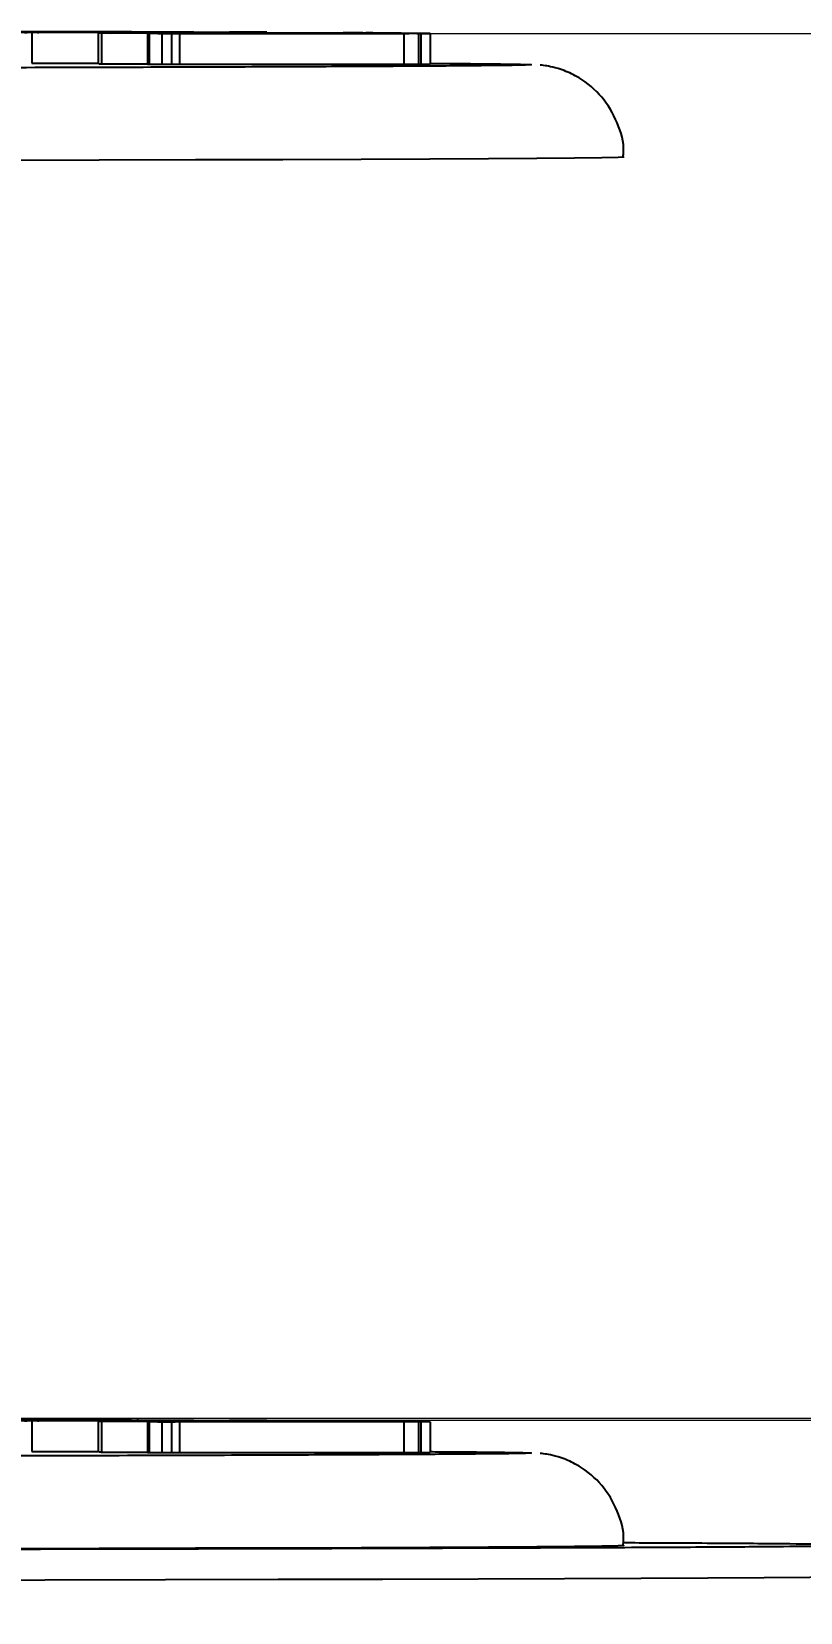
# Model space of a CAD drawing. Header units: millimetres. Extents: x 2063 to 4500, y 825 to 2548.
# Drawn here: x 3266.8 to 3291.8, y 1584.1 to 1635.6 of the extents above; entities that cross this region are included whole.
import ezdxf

# ---------------------------------------------------------------- set-up
doc = ezdxf.new("R2010")
doc.units = ezdxf.units.MM
doc.layers.add('AM_5', color=3, linetype='Continuous', lineweight=25)
doc.styles.add('SLDTEXTSTYLE1', font='txt.shx', dxfattribs={"width": 0.7, "bigfont": 'gbcbig.shx'})
doc.dimstyles.new('SLDDIMSTYLE12$0', dxfattribs={"dimtxt": 12, "dimasz": 10, "dimexe": 0, "dimexo": 0.0625, "dimgap": 0.875, "dimtad": 1, "dimdec": 1, "dimlfac": 1.8, "dimrnd": 1e-09, "dimzin": 12, "dimdsep": 46, "dimtxsty": 'SLDTEXTSTYLE1', "dimcen": 0.09, "dimdle": 8.16, "dimclrd": 3, "dimclre": 3, "dimadec": 0, "dimazin": 3, "dimtfac": 1, "dimtdec": 1, "dimtofl": 0, "dimtmove": 0, "dimatfit": 3, "dimfxl": 0, "dimfrac": 2, "dimtolj": 1, "dimlwd": 5, "dimlwe": 5, "dimarcsym": 0})

# ---------------------------------------------------------------- blocks, each defined once
blk = doc.blocks.new('*D73')
at = {"layer": 'AM_5', "color": 3, "linetype": 'Continuous', "lineweight": 5, "transparency": 16777216}
for p, q in [((3260.545, 1590.414), (3402.793, 1590.414)), ((3402.793, 1358.802), (3402.793, 1580.414))]:
    blk.add_line(p, q, dxfattribs=at)
at = {"layer": 'AM_5', "color": 3, "lineweight": 5, "transparency": 16777216}
blk.add_line((3214.8, 1348.802), (3402.793, 1348.802), dxfattribs=at)
at = {"layer": 'AM_5', "color": 3, "transparency": 16777216}
for points in [[(3401.127, 1580.414), (3404.46, 1580.414), (3402.793, 1590.414)], [(3401.127, 1358.802), (3404.46, 1358.802), (3402.793, 1348.802)]]:
    blk.add_solid(points, dxfattribs=at)
at = {"layer": 'Defpoints', "color": 0, "transparency": 16777216}
for p in [(3260.483, 1590.414), (3402.793, 1590.414), (3214.737, 1348.802)]:
    blk.add_point(p, dxfattribs=at)
at = {"layer": 'AM_5', "color": 0, "transparency": 16777216, "insert": (3395.918, 1523.132), "char_height": 12, "attachment_point": 5, "rotation": 90, "style": 'SLDTEXTSTYLE1'}
blk.add_mtext('\\A1;245', dxfattribs=at)
blk = doc.blocks.new('*D59')
at = {"layer": 'AM_5', "color": 3, "linetype": 'Continuous', "lineweight": 5, "transparency": 16777216}
for p, q in [((3278.825, 1635.498), (3402.614, 1635.498)), ((3402.614, 1600.342), (3402.614, 1625.498))]:
    blk.add_line(p, q, dxfattribs=at)
at = {"layer": 'AM_5', "color": 3, "lineweight": 5, "transparency": 16777216}
blk.add_line((3261.568, 1590.342), (3402.614, 1590.342), dxfattribs=at)
at = {"layer": 'AM_5', "color": 3, "transparency": 16777216}
for points in [[(3400.948, 1625.498), (3404.281, 1625.498), (3402.614, 1635.498)], [(3400.948, 1600.342), (3404.281, 1600.342), (3402.614, 1590.342)]]:
    blk.add_solid(points, dxfattribs=at)
at = {"layer": 'Defpoints', "color": 0, "transparency": 16777216}
for p in [(3278.763, 1635.498), (3402.614, 1635.498), (3261.505, 1590.342)]:
    blk.add_point(p, dxfattribs=at)
at = {"layer": 'AM_5', "color": 0, "transparency": 16777216, "insert": (3395.739, 1612.92), "char_height": 12, "attachment_point": 5, "rotation": 90, "style": 'SLDTEXTSTYLE1'}
blk.add_mtext('\\A1;45', dxfattribs=at)

msp = doc.modelspace()

# ---------------------------------------------------------------- linework, layer by layer
at = {"color": 7, "linetype": 'Continuous', "lineweight": 25}
for p, q in [((3264.662, 1635.538), (3271.921, 1635.546)), ((3270.214, 1635.543), (3264.805, 1635.537)), ((3265.814, 1635.53), (3270.262, 1635.543)), ((3273.404, 1635.536), (3266.793, 1635.529)), ((3266.793, 1635.529), (3266.793, 1634.529)), ((3272.063, 1635.545), (3266.972, 1635.53)), ((3266.972, 1635.53), (3267.02, 1635.53)), ((3267.02, 1635.53), (3273.261, 1635.537)), ((3267.449, 1635.541), (3267.449, 1635.543)), ((3268.957, 1635.511), (3268.957, 1634.511)), ((3269.06, 1635.51), (3269.06, 1634.51)), ((3269.719, 1635.554), (3270.025, 1635.552)), ((3270.063, 1635.544), (3270.063, 1635.551)), ((3270.262, 1635.543), (3270.214, 1635.543)), ((3270.214, 1635.543), (3270.214, 1635.543)), ((3270.561, 1635.499), (3270.561, 1634.499)), ((3270.62, 1635.496), (3270.638, 1635.499)), ((3271.03, 1635.492), (3270.62, 1635.496)), ((3270.62, 1635.496), (3270.62, 1634.496)), ((3271.337, 1635.492), (3271.03, 1635.492)), ((3271.03, 1635.492), (3271.03, 1634.492)), ((3271.281, 1635.492), (3271.337, 1635.492)), ((3271.337, 1635.492), (3271.337, 1634.492)), ((3271.462, 1635.495), (3278.763, 1635.498)), ((3278.909, 1635.496), (3271.608, 1635.493)), ((3271.608, 1635.493), (3271.608, 1634.493)), ((3271.921, 1635.546), (3272.063, 1635.545)), ((3272.063, 1635.545), (3272.063, 1635.536)), ((3273.417, 1635.538), (3273.229, 1635.539)), ((3273.229, 1635.539), (3273.506, 1635.539)), ((3273.229, 1635.539), (3273.229, 1635.537)), ((3273.506, 1635.539), (3274.452, 1635.535)), ((3274.174, 1635.535), (3273.986, 1635.536)), ((3274.452, 1635.535), (3274.174, 1635.535)), ((3274.463, 1635.503), (3274.463, 1635.496)), ((3277.915, 1635.498), (3277.915, 1635.514)), ((3278.909, 1635.496), (3278.909, 1634.496)), ((3279.087, 1635.499), (3279.071, 1635.499)), ((3279.377, 1635.499), (3279.768, 1635.495)), ((3279.462, 1635.495), (3279.398, 1635.495)), ((3279.398, 1634.495), (3279.398, 1635.495)), ((3279.768, 1635.495), (3279.462, 1635.495)), ((3279.462, 1635.495), (3279.462, 1634.495)), ((3279.768, 1635.495), (3279.768, 1634.495)), ((3266.793, 1634.529), (3268.957, 1634.531)), ((3270.564, 1634.499), (3270.62, 1634.496)), ((3270.62, 1634.496), (3271.03, 1634.492)), ((3271.03, 1634.492), (3271.337, 1634.492)), ((3271.608, 1634.493), (3278.909, 1634.496)), ((3279.398, 1634.495), (3279.462, 1634.495)), ((3279.462, 1634.495), (3279.768, 1634.495)), ((3283.073, 1634.477), (3283.019, 1634.475)), ((3264.662, 1590.335), (3271.921, 1590.343)), ((3270.214, 1590.34), (3264.805, 1590.334)), ((3265.814, 1590.327), (3270.262, 1590.34)), ((3273.404, 1590.333), (3266.793, 1590.326)), ((3266.793, 1590.326), (3266.793, 1589.326)), ((3272.063, 1590.342), (3266.972, 1590.327)), ((3266.972, 1590.327), (3267.02, 1590.327)), ((3267.02, 1590.327), (3273.261, 1590.334)), ((3267.449, 1590.338), (3267.449, 1590.34)), ((3268.957, 1590.308), (3268.957, 1589.308)), ((3269.06, 1590.307), (3269.06, 1589.307)), ((3269.719, 1590.351), (3270.025, 1590.349)), ((3270.063, 1590.341), (3270.063, 1590.348)), ((3270.262, 1590.34), (3270.214, 1590.34)), ((3270.214, 1590.34), (3270.214, 1590.34)), ((3270.561, 1590.296), (3270.561, 1589.296)), ((3270.62, 1590.293), (3270.638, 1590.296)), ((3271.03, 1590.288), (3270.62, 1590.293)), ((3270.62, 1590.293), (3270.62, 1589.293)), ((3271.337, 1590.289), (3271.03, 1590.288)), ((3271.03, 1590.288), (3271.03, 1589.288)), ((3271.281, 1590.289), (3271.337, 1590.289)), ((3271.337, 1590.289), (3271.337, 1589.289)), ((3271.462, 1590.292), (3278.763, 1590.295)), ((3278.909, 1590.293), (3271.608, 1590.29)), ((3271.608, 1590.29), (3271.608, 1589.29)), ((3271.921, 1590.343), (3272.063, 1590.342)), ((3272.063, 1590.342), (3272.063, 1590.332)), ((3273.417, 1590.335), (3273.229, 1590.336)), ((3273.229, 1590.336), (3273.506, 1590.336)), ((3273.229, 1590.336), (3273.229, 1590.334)), ((3273.506, 1590.336), (3274.452, 1590.332)), ((3274.174, 1590.332), (3273.986, 1590.333)), ((3274.452, 1590.332), (3274.174, 1590.332)), ((3274.463, 1590.3), (3274.463, 1590.293)), ((3277.915, 1590.295), (3277.915, 1590.311)), ((3278.909, 1590.293), (3278.909, 1589.293)), ((3279.087, 1590.296), (3279.071, 1590.296)), ((3279.377, 1590.296), (3279.768, 1590.292)), ((3279.462, 1590.291), (3279.398, 1590.292)), ((3279.398, 1589.292), (3279.398, 1590.292)), ((3279.768, 1590.292), (3279.462, 1590.291)), ((3279.462, 1590.291), (3279.462, 1589.291)), ((3279.768, 1590.292), (3279.768, 1589.292)), ((3266.793, 1589.326), (3268.957, 1589.328)), ((3270.564, 1589.296), (3270.62, 1589.293)), ((3270.62, 1589.293), (3271.03, 1589.288)), ((3271.03, 1589.288), (3271.337, 1589.289)), ((3271.608, 1589.29), (3278.909, 1589.293)), ((3279.398, 1589.292), (3279.462, 1589.291)), ((3279.462, 1589.291), (3279.768, 1589.292)), ((3283.073, 1589.274), (3283.019, 1589.272))]:
    msp.add_line(p, q, dxfattribs=at)
at = {"color": 7, "linetype": 'Continuous', "lineweight": 25, "flags": 128}
for points in [[(3230.835, 1631.329), (3235.706, 1631.331), (3240.471, 1631.335), (3245.108, 1631.339), (3249.592, 1631.344), (3253.902, 1631.35), (3258.016, 1631.356), (3261.914, 1631.363), (3265.576, 1631.37), (3268.983, 1631.378), (3272.12, 1631.387), (3274.97, 1631.396), (3277.519, 1631.405), (3279.754, 1631.415), (3281.665, 1631.425), (3283.241, 1631.435), (3284.476, 1631.445), (3285.362, 1631.456), (3285.895, 1631.467), (3286.073, 1631.477), (3286.073, 1631.477)], [(3230.835, 1586.125), (3235.706, 1586.128), (3240.471, 1586.132), (3245.108, 1586.136), (3249.592, 1586.141), (3253.902, 1586.147), (3258.016, 1586.153), (3261.914, 1586.16), (3265.576, 1586.167), (3268.983, 1586.175), (3272.12, 1586.184), (3274.97, 1586.192), (3277.519, 1586.202), (3279.754, 1586.211), (3281.665, 1586.221), (3283.241, 1586.232), (3284.476, 1586.242), (3285.362, 1586.253), (3285.895, 1586.263), (3286.073, 1586.274), (3286.073, 1586.274)], [(3228.886, 1585.106), (3234.145, 1585.108), (3239.316, 1585.112), (3244.374, 1585.116), (3249.298, 1585.12), (3254.065, 1585.126), (3258.653, 1585.132), (3263.041, 1585.138), (3267.211, 1585.145), (3271.142, 1585.153), (3274.817, 1585.162), (3278.219, 1585.171), (3281.334, 1585.18), (3284.146, 1585.19), (3286.644, 1585.2), (3288.815, 1585.211), (3290.651, 1585.221), (3292.142, 1585.232), (3293.282, 1585.244)]]:
    msp.add_lwpolyline(points, dxfattribs=at)
at = {"color": 7, "linetype": 'Continuous', "lineweight": 25}
for points, knots in [([(3267.449, 1635.543), (3266.864, 1635.543), (3265.863, 1635.541), (3264.394, 1635.541), (3263.347, 1635.541), (3262.558, 1635.542), (3262.224, 1635.543), (3262.05, 1635.543)], [0, 0, 0, 0, 0.336368, 0.574645, 0.731944, 0.859761, 1, 1, 1, 1]), ([(3266.912, 1635.545), (3266.339, 1635.544), (3265.463, 1635.543), (3264.233, 1635.542), (3263.444, 1635.542), (3262.863, 1635.543), (3262.53, 1635.543), (3262.394, 1635.544), (3262.356, 1635.544)], [0, 0, 0, 0, 0.397528, 0.607391, 0.759995, 0.859904, 0.960457, 1, 1, 1, 1]), ([(3264.275, 1635.554), (3264.858, 1635.555), (3265.85, 1635.556), (3267.334, 1635.556), (3268.405, 1635.556), (3269.214, 1635.555), (3269.548, 1635.554), (3269.719, 1635.554)], [0, 0, 0, 0, 0.333528, 0.567546, 0.735799, 0.864912, 1, 1, 1, 1]), ([(3264.812, 1635.552), (3265.382, 1635.553), (3266.256, 1635.554), (3267.463, 1635.555), (3268.259, 1635.555), (3268.856, 1635.555), (3269.242, 1635.554), (3269.401, 1635.554), (3269.457, 1635.554)], [0, 0, 0, 0, 0.386956, 0.593793, 0.740338, 0.842099, 0.944778, 1, 1, 1, 1]), ([(3266.793, 1635.529), (3266.742, 1635.529), (3266.661, 1635.529), (3266.578, 1635.529), (3266.546, 1635.528), (3266.554, 1635.528), (3266.602, 1635.528), (3266.635, 1635.528)], [0, 0, 0, 0, 0.239307, 0.388341, 0.538232, 0.677649, 1, 1, 1, 1]), ([(3269.457, 1635.554), (3269.533, 1635.553), (3269.68, 1635.553), (3269.656, 1635.551), (3269.385, 1635.55), (3268.513, 1635.547), (3267.557, 1635.546), (3266.912, 1635.545)], [0, 0, 0, 0, 0.098651, 0.191047, 0.328598, 0.547094, 1, 1, 1, 1]), ([(3270.031, 1635.551), (3270.036, 1635.551), (3270.061, 1635.55), (3269.655, 1635.548), (3268.782, 1635.545), (3267.902, 1635.544), (3267.449, 1635.543)], [0, 0, 0, 0, 0.075612, 0.323708, 0.651392, 1, 1, 1, 1]), ([(3269.06, 1635.51), (3269.004, 1635.51), (3268.891, 1635.511), (3269.17, 1635.513), (3269.932, 1635.516), (3271.109, 1635.517), (3272.129, 1635.518), (3272.587, 1635.518)], [0, 0, 0, 0, 0.14267, 0.2869, 0.459199, 0.757548, 1, 1, 1, 1]), ([(3274.249, 1635.506), (3273.593, 1635.506), (3272.474, 1635.506), (3270.994, 1635.506), (3270.023, 1635.507), (3269.367, 1635.508), (3269.166, 1635.509), (3269.06, 1635.51)], [0, 0, 0, 0, 0.335879, 0.572344, 0.731569, 0.859032, 1, 1, 1, 1]), ([(3269.41, 1635.51), (3269.375, 1635.51), (3269.307, 1635.511), (3269.41, 1635.512), (3269.708, 1635.513), (3270.675, 1635.515), (3271.828, 1635.516), (3272.742, 1635.516), (3272.87, 1635.516)], [0, 0, 0, 0, 0.099013, 0.188639, 0.277978, 0.435263, 0.920804, 1, 1, 1, 1]), ([(3273.966, 1635.508), (3273.318, 1635.508), (3272.322, 1635.508), (3271.033, 1635.507), (3270.268, 1635.508), (3269.761, 1635.509), (3269.51, 1635.509), (3269.433, 1635.51), (3269.41, 1635.51)], [0, 0, 0, 0, 0.397346, 0.609831, 0.759517, 0.858592, 0.95839, 1, 1, 1, 1]), ([(3270.647, 1635.5), (3270.763, 1635.501), (3270.996, 1635.502), (3271.828, 1635.504), (3272.94, 1635.505), (3273.791, 1635.505), (3274.188, 1635.506)], [0, 0, 0, 0, 0.221306, 0.442951, 0.740483, 1, 1, 1, 1]), ([(3270.908, 1635.498), (3270.898, 1635.498), (3270.879, 1635.497), (3270.911, 1635.497), (3270.926, 1635.497)], [0, 0, 0, 0, 0.508302, 1, 1, 1, 1]), ([(3270.926, 1635.497), (3270.945, 1635.496), (3270.982, 1635.496), (3271.077, 1635.496), (3271.196, 1635.495), (3271.29, 1635.495), (3271.382, 1635.495), (3271.438, 1635.495), (3271.462, 1635.495)], [0, 0, 0, 0, 0.2921955, 0.5874478, 0.7122589, 0.8180509, 0.9240716, 1, 1, 1, 1]), ([(3274.463, 1635.503), (3273.803, 1635.503), (3272.849, 1635.503), (3271.763, 1635.502), (3271.179, 1635.5), (3271.015, 1635.499), (3270.932, 1635.499)], [0, 0, 0, 0, 0.452303, 0.653993, 0.826668, 1, 1, 1, 1]), ([(3271.608, 1635.493), (3271.536, 1635.493), (3271.432, 1635.493), (3271.326, 1635.493), (3271.274, 1635.493), (3271.26, 1635.493), (3271.273, 1635.492), (3271.281, 1635.492)], [0, 0, 0, 0, 0.3039299, 0.4394116, 0.5752405, 0.7665382, 1, 1, 1, 1]), ([(3272.587, 1635.518), (3273.242, 1635.519), (3274.355, 1635.519), (3275.856, 1635.519), (3276.844, 1635.518), (3277.519, 1635.517), (3277.72, 1635.516), (3277.825, 1635.515)], [0, 0, 0, 0, 0.3332849, 0.5666872, 0.7350111, 0.8630417, 1, 1, 1, 1]), ([(3272.87, 1635.516), (3273.516, 1635.517), (3274.506, 1635.517), (3275.794, 1635.518), (3276.575, 1635.517), (3277.108, 1635.517), (3277.402, 1635.516), (3277.492, 1635.515), (3277.524, 1635.515)], [0, 0, 0, 0, 0.386905, 0.5938453, 0.741486, 0.8425466, 0.9443486, 1, 1, 1, 1]), ([(3273.261, 1635.537), (3273.308, 1635.537), (3273.387, 1635.537), (3273.463, 1635.537), (3273.496, 1635.538), (3273.483, 1635.538), (3273.439, 1635.538), (3273.417, 1635.538)], [0, 0, 0, 0, 0.227355, 0.388209, 0.549679, 0.776891, 1, 1, 1, 1]), ([(3273.986, 1635.536), (3273.944, 1635.536), (3273.885, 1635.536), (3273.759, 1635.536), (3273.645, 1635.536), (3273.522, 1635.536), (3273.443, 1635.536), (3273.404, 1635.536)], [0, 0, 0, 0, 0.3461, 0.493467, 0.642693, 0.820568, 1, 1, 1, 1]), ([(3277.524, 1635.515), (3277.555, 1635.515), (3277.615, 1635.514), (3277.423, 1635.513), (3276.964, 1635.511), (3275.819, 1635.51), (3274.716, 1635.509), (3273.966, 1635.508)], [0, 0, 0, 0, 0.098439, 0.192959, 0.327087, 0.54288, 1, 1, 1, 1]), ([(3274.188, 1635.506), (3274.855, 1635.506), (3275.917, 1635.506), (3277.311, 1635.505), (3278.245, 1635.504), (3278.957, 1635.503), (3279.255, 1635.501), (3279.358, 1635.5), (3279.377, 1635.499)], [0, 0, 0, 0, 0.298114, 0.474394, 0.620068, 0.765882, 0.956507, 1, 1, 1, 1]), ([(3277.884, 1635.514), (3277.893, 1635.514), (3277.934, 1635.513), (3277.64, 1635.511), (3276.956, 1635.509), (3275.738, 1635.508), (3274.741, 1635.507), (3274.249, 1635.506)], [0, 0, 0, 0, 0.036608, 0.183936, 0.408772, 0.708665, 1, 1, 1, 1]), ([(3279.071, 1635.499), (3278.977, 1635.5), (3278.797, 1635.501), (3278.12, 1635.503), (3277.104, 1635.504), (3275.836, 1635.504), (3274.901, 1635.504), (3274.463, 1635.503)], [0, 0, 0, 0, 0.179595, 0.343759, 0.495827, 0.763697, 1, 1, 1, 1]), ([(3278.763, 1635.498), (3278.813, 1635.498), (3278.901, 1635.498), (3279.002, 1635.498), (3279.065, 1635.499), (3279.074, 1635.499), (3279.079, 1635.499)], [0, 0, 0, 0, 0.290202, 0.50382, 0.763034, 1, 1, 1, 1]), ([(3279.398, 1635.495), (3279.38, 1635.496), (3279.354, 1635.496), (3279.26, 1635.496), (3279.164, 1635.496), (3279.044, 1635.496), (3278.955, 1635.496), (3278.909, 1635.496)], [0, 0, 0, 0, 0.35696, 0.506296, 0.628832, 0.807113, 1, 1, 1, 1]), ([(3283.019, 1634.475), (3282.971, 1634.471), (3282.864, 1634.463), (3281.995, 1634.451), (3280.514, 1634.437), (3278.338, 1634.423), (3275.508, 1634.41), (3271.994, 1634.397), (3267.84, 1634.385), (3263.097, 1634.374), (3257.835, 1634.364), (3252.143, 1634.355), (3246.121, 1634.347), (3239.898, 1634.341), (3233.532, 1634.336), (3227.179, 1634.333), (3220.841, 1634.331), (3214.573, 1634.331), (3208.306, 1634.331), (3201.967, 1634.333), (3195.615, 1634.336), (3189.249, 1634.341), (3183.026, 1634.347), (3177.003, 1634.355), (3171.311, 1634.364), (3166.05, 1634.374), (3161.306, 1634.385), (3157.152, 1634.397), (3153.638, 1634.41), (3150.808, 1634.423), (3148.633, 1634.437), (3147.152, 1634.451), (3146.28, 1634.463), (3146.174, 1634.471), (3146.126, 1634.475)], [0, 0, 0, 0, 0.023828, 0.053273, 0.084485, 0.115699, 0.147957, 0.180726, 0.213842, 0.247136, 0.28043, 0.313546, 0.346314, 0.378573, 0.409785, 0.440999, 0.470442, 0.499888, 0.529332, 0.558778, 0.58999, 0.621203, 0.653462, 0.68623, 0.719347, 0.752641, 0.785934, 0.819051, 0.851819, 0.884078, 0.915289, 0.946503, 0.975948, 1, 1, 1, 1]), ([(3268.977, 1634.511), (3268.982, 1634.511), (3268.989, 1634.51), (3269.049, 1634.51), (3269.06, 1634.51)], [0, 0, 0, 0, 0.830719, 1, 1, 1, 1]), ([(3269.06, 1634.51), (3269.19, 1634.509), (3269.434, 1634.508), (3270.035, 1634.507), (3270.435, 1634.507), (3270.561, 1634.506)], [0, 0, 0, 0, 0.4404149, 0.8228014, 1, 1, 1, 1]), ([(3271.28, 1634.493), (3271.278, 1634.493), (3271.274, 1634.493), (3271.319, 1634.493), (3271.411, 1634.493), (3271.515, 1634.493), (3271.588, 1634.493), (3271.608, 1634.493)], [0, 0, 0, 0, 0.132695, 0.344902, 0.557282, 0.875523, 1, 1, 1, 1]), ([(3278.909, 1634.496), (3278.977, 1634.496), (3279.078, 1634.496), (3279.208, 1634.496), (3279.291, 1634.496), (3279.361, 1634.496), (3279.384, 1634.496), (3279.398, 1634.495)], [0, 0, 0, 0, 0.282258, 0.415886, 0.550305, 0.716557, 1, 1, 1, 1]), ([(3279.768, 1634.522), (3279.987, 1634.521), (3280.942, 1634.515), (3281.972, 1634.504), (3282.915, 1634.491), (3283.02, 1634.482), (3283.073, 1634.477)], [0, 0, 0, 0, 0.093549, 0.407564, 0.703776, 1, 1, 1, 1]), ([(3286.052, 1631.48), (3286.059, 1631.532), (3286.108, 1631.906), (3285.892, 1632.608), (3285.404, 1633.456), (3284.748, 1634.006), (3284.161, 1634.288), (3283.75, 1634.407), (3283.465, 1634.455), (3283.395, 1634.462), (3283.353, 1634.465)], [0, 0, 0, 0, 0.030661, 0.221524, 0.412563, 0.604262, 0.714262, 0.802035, 0.882755, 1, 1, 1, 1]), ([(3267.449, 1590.34), (3266.864, 1590.339), (3265.863, 1590.338), (3264.394, 1590.338), (3263.347, 1590.338), (3262.558, 1590.339), (3262.224, 1590.34), (3262.05, 1590.34)], [0, 0, 0, 0, 0.336368, 0.574645, 0.731944, 0.859761, 1, 1, 1, 1]), ([(3266.912, 1590.342), (3266.339, 1590.341), (3265.463, 1590.34), (3264.233, 1590.339), (3263.444, 1590.339), (3262.863, 1590.339), (3262.53, 1590.34), (3262.394, 1590.34), (3262.356, 1590.341)], [0, 0, 0, 0, 0.397528, 0.607391, 0.759995, 0.859904, 0.960457, 1, 1, 1, 1]), ([(3264.275, 1590.351), (3264.858, 1590.351), (3265.85, 1590.353), (3267.334, 1590.353), (3268.405, 1590.353), (3269.214, 1590.352), (3269.548, 1590.351), (3269.719, 1590.351)], [0, 0, 0, 0, 0.333528, 0.567546, 0.735799, 0.864912, 1, 1, 1, 1]), ([(3264.812, 1590.349), (3265.382, 1590.35), (3266.256, 1590.351), (3267.463, 1590.352), (3268.259, 1590.352), (3268.856, 1590.352), (3269.242, 1590.351), (3269.401, 1590.351), (3269.457, 1590.35)], [0, 0, 0, 0, 0.386956, 0.593793, 0.740338, 0.842099, 0.944778, 1, 1, 1, 1]), ([(3266.793, 1590.326), (3266.742, 1590.326), (3266.661, 1590.326), (3266.578, 1590.325), (3266.546, 1590.325), (3266.554, 1590.325), (3266.602, 1590.325), (3266.635, 1590.325)], [0, 0, 0, 0, 0.239307, 0.388341, 0.538232, 0.677649, 1, 1, 1, 1]), ([(3269.457, 1590.35), (3269.533, 1590.35), (3269.68, 1590.349), (3269.656, 1590.348), (3269.385, 1590.347), (3268.513, 1590.344), (3267.557, 1590.343), (3266.912, 1590.342)], [0, 0, 0, 0, 0.098651, 0.191047, 0.328598, 0.547094, 1, 1, 1, 1]), ([(3270.031, 1590.348), (3270.036, 1590.348), (3270.061, 1590.347), (3269.654, 1590.345), (3268.782, 1590.342), (3267.902, 1590.341), (3267.449, 1590.34)], [0, 0, 0, 0, 0.075612, 0.323708, 0.651392, 1, 1, 1, 1]), ([(3269.06, 1590.307), (3269.004, 1590.307), (3268.891, 1590.308), (3269.17, 1590.31), (3269.932, 1590.312), (3271.109, 1590.314), (3272.129, 1590.315), (3272.587, 1590.315)], [0, 0, 0, 0, 0.14267, 0.2869, 0.459199, 0.757548, 1, 1, 1, 1]), ([(3274.249, 1590.303), (3273.593, 1590.303), (3272.474, 1590.302), (3270.994, 1590.303), (3270.023, 1590.304), (3269.367, 1590.305), (3269.166, 1590.306), (3269.06, 1590.307)], [0, 0, 0, 0, 0.335879, 0.572344, 0.731569, 0.859032, 1, 1, 1, 1]), ([(3269.41, 1590.307), (3269.375, 1590.307), (3269.307, 1590.308), (3269.41, 1590.309), (3269.708, 1590.31), (3270.675, 1590.312), (3271.828, 1590.313), (3272.742, 1590.313), (3272.87, 1590.313)], [0, 0, 0, 0, 0.099013, 0.188639, 0.277978, 0.435263, 0.920804, 1, 1, 1, 1]), ([(3273.966, 1590.305), (3273.318, 1590.305), (3272.322, 1590.304), (3271.033, 1590.304), (3270.268, 1590.305), (3269.761, 1590.305), (3269.51, 1590.306), (3269.433, 1590.307), (3269.41, 1590.307)], [0, 0, 0, 0, 0.397346, 0.609831, 0.759517, 0.858592, 0.95839, 1, 1, 1, 1]), ([(3270.647, 1590.297), (3270.763, 1590.297), (3270.996, 1590.299), (3271.828, 1590.301), (3272.94, 1590.302), (3273.791, 1590.302), (3274.188, 1590.302)], [0, 0, 0, 0, 0.221306, 0.442951, 0.740483, 1, 1, 1, 1]), ([(3270.908, 1590.295), (3270.898, 1590.294), (3270.879, 1590.294), (3270.911, 1590.294), (3270.926, 1590.293)], [0, 0, 0, 0, 0.508302, 1, 1, 1, 1]), ([(3270.926, 1590.293), (3270.945, 1590.293), (3270.982, 1590.293), (3271.077, 1590.292), (3271.196, 1590.292), (3271.29, 1590.292), (3271.382, 1590.292), (3271.438, 1590.292), (3271.462, 1590.292)], [0, 0, 0, 0, 0.2921955, 0.5874478, 0.7122589, 0.8180509, 0.9240716, 1, 1, 1, 1]), ([(3274.463, 1590.3), (3273.803, 1590.3), (3272.849, 1590.3), (3271.763, 1590.298), (3271.179, 1590.297), (3271.015, 1590.296), (3270.932, 1590.295)], [0, 0, 0, 0, 0.452303, 0.653993, 0.826668, 1, 1, 1, 1]), ([(3271.608, 1590.29), (3271.536, 1590.29), (3271.432, 1590.29), (3271.326, 1590.29), (3271.274, 1590.29), (3271.26, 1590.289), (3271.273, 1590.289), (3271.281, 1590.289)], [0, 0, 0, 0, 0.3039299, 0.4394116, 0.5752405, 0.7665382, 1, 1, 1, 1]), ([(3272.587, 1590.315), (3273.242, 1590.316), (3274.355, 1590.316), (3275.856, 1590.316), (3276.844, 1590.315), (3277.519, 1590.314), (3277.72, 1590.313), (3277.825, 1590.312)], [0, 0, 0, 0, 0.3332849, 0.5666872, 0.7350111, 0.8630417, 1, 1, 1, 1]), ([(3272.87, 1590.313), (3273.516, 1590.314), (3274.506, 1590.314), (3275.794, 1590.314), (3276.575, 1590.314), (3277.108, 1590.313), (3277.402, 1590.313), (3277.492, 1590.312), (3277.524, 1590.312)], [0, 0, 0, 0, 0.386905, 0.5938453, 0.741486, 0.8425466, 0.9443486, 1, 1, 1, 1]), ([(3273.261, 1590.334), (3273.308, 1590.334), (3273.387, 1590.334), (3273.463, 1590.334), (3273.496, 1590.334), (3273.483, 1590.335), (3273.439, 1590.335), (3273.417, 1590.335)], [0, 0, 0, 0, 0.227355, 0.388209, 0.549679, 0.776891, 1, 1, 1, 1]), ([(3273.986, 1590.333), (3273.944, 1590.333), (3273.885, 1590.333), (3273.759, 1590.333), (3273.645, 1590.333), (3273.522, 1590.333), (3273.443, 1590.333), (3273.404, 1590.333)], [0, 0, 0, 0, 0.3461, 0.493467, 0.642693, 0.820568, 1, 1, 1, 1]), ([(3277.524, 1590.312), (3277.555, 1590.311), (3277.615, 1590.311), (3277.423, 1590.31), (3276.964, 1590.308), (3275.819, 1590.307), (3274.716, 1590.306), (3273.966, 1590.305)], [0, 0, 0, 0, 0.098439, 0.192959, 0.327087, 0.54288, 1, 1, 1, 1]), ([(3274.188, 1590.302), (3274.855, 1590.303), (3275.917, 1590.303), (3277.311, 1590.302), (3278.245, 1590.301), (3278.957, 1590.299), (3279.255, 1590.298), (3279.358, 1590.297), (3279.377, 1590.296)], [0, 0, 0, 0, 0.298114, 0.474394, 0.620068, 0.765882, 0.956507, 1, 1, 1, 1]), ([(3277.884, 1590.311), (3277.893, 1590.311), (3277.934, 1590.31), (3277.64, 1590.308), (3276.956, 1590.306), (3275.738, 1590.304), (3274.741, 1590.304), (3274.249, 1590.303)], [0, 0, 0, 0, 0.036608, 0.183936, 0.408772, 0.708665, 1, 1, 1, 1]), ([(3279.071, 1590.296), (3278.977, 1590.297), (3278.797, 1590.298), (3278.12, 1590.3), (3277.104, 1590.301), (3275.836, 1590.301), (3274.901, 1590.3), (3274.463, 1590.3)], [0, 0, 0, 0, 0.179595, 0.343759, 0.495827, 0.763697, 1, 1, 1, 1]), ([(3278.763, 1590.295), (3278.813, 1590.295), (3278.901, 1590.295), (3279.002, 1590.295), (3279.065, 1590.295), (3279.074, 1590.296), (3279.079, 1590.296)], [0, 0, 0, 0, 0.290202, 0.50382, 0.763034, 1, 1, 1, 1]), ([(3279.398, 1590.292), (3279.38, 1590.292), (3279.354, 1590.293), (3279.259, 1590.293), (3279.164, 1590.293), (3279.044, 1590.293), (3278.955, 1590.293), (3278.909, 1590.293)], [0, 0, 0, 0, 0.35696, 0.506296, 0.628832, 0.807113, 1, 1, 1, 1]), ([(3283.019, 1589.272), (3282.971, 1589.268), (3282.864, 1589.26), (3281.995, 1589.247), (3280.514, 1589.234), (3278.338, 1589.22), (3275.508, 1589.207), (3271.994, 1589.194), (3267.84, 1589.182), (3263.096, 1589.171), (3257.835, 1589.16), (3252.143, 1589.152), (3246.121, 1589.144), (3239.897, 1589.138), (3233.532, 1589.133), (3227.179, 1589.13), (3220.841, 1589.128), (3214.573, 1589.128), (3208.306, 1589.128), (3201.967, 1589.13), (3195.615, 1589.133), (3189.249, 1589.138), (3183.026, 1589.144), (3177.003, 1589.152), (3171.311, 1589.16), (3166.05, 1589.171), (3161.306, 1589.182), (3157.152, 1589.194), (3153.638, 1589.207), (3150.808, 1589.22), (3148.633, 1589.234), (3147.152, 1589.247), (3146.28, 1589.26), (3146.174, 1589.268), (3146.126, 1589.272)], [0, 0, 0, 0, 0.023828, 0.053273, 0.084485, 0.115699, 0.147957, 0.180726, 0.213842, 0.247136, 0.28043, 0.313546, 0.346314, 0.378573, 0.409785, 0.440999, 0.470442, 0.499888, 0.529332, 0.558778, 0.58999, 0.621203, 0.653462, 0.68623, 0.719347, 0.752641, 0.785934, 0.819051, 0.851819, 0.884078, 0.915289, 0.946503, 0.975948, 1, 1, 1, 1]), ([(3268.977, 1589.308), (3268.982, 1589.308), (3268.989, 1589.307), (3269.049, 1589.307), (3269.06, 1589.307)], [0, 0, 0, 0, 0.830719, 1, 1, 1, 1]), ([(3269.06, 1589.307), (3269.19, 1589.306), (3269.434, 1589.305), (3270.035, 1589.304), (3270.435, 1589.303), (3270.561, 1589.303)], [0, 0, 0, 0, 0.4404149, 0.8228014, 1, 1, 1, 1]), ([(3271.28, 1589.29), (3271.278, 1589.29), (3271.274, 1589.29), (3271.319, 1589.29), (3271.411, 1589.29), (3271.515, 1589.29), (3271.588, 1589.29), (3271.608, 1589.29)], [0, 0, 0, 0, 0.132695, 0.344902, 0.557282, 0.875523, 1, 1, 1, 1]), ([(3278.909, 1589.293), (3278.977, 1589.293), (3279.078, 1589.293), (3279.208, 1589.293), (3279.291, 1589.293), (3279.361, 1589.293), (3279.384, 1589.292), (3279.398, 1589.292)], [0, 0, 0, 0, 0.282258, 0.415886, 0.550305, 0.716557, 1, 1, 1, 1]), ([(3279.768, 1589.319), (3279.987, 1589.317), (3280.942, 1589.312), (3281.972, 1589.301), (3282.915, 1589.288), (3283.02, 1589.279), (3283.073, 1589.274)], [0, 0, 0, 0, 0.093549, 0.407564, 0.703776, 1, 1, 1, 1]), ([(3286.052, 1586.277), (3286.059, 1586.329), (3286.108, 1586.703), (3285.892, 1587.405), (3285.404, 1588.253), (3284.748, 1588.803), (3284.161, 1589.085), (3283.75, 1589.204), (3283.465, 1589.252), (3283.395, 1589.258), (3283.353, 1589.262)], [0, 0, 0, 0, 0.030661, 0.221524, 0.412563, 0.604262, 0.714262, 0.802035, 0.882755, 1, 1, 1, 1]), ([(3228.707, 1586.108), (3231.203, 1586.109), (3236.24, 1586.112), (3243.617, 1586.117), (3250.859, 1586.124), (3257.838, 1586.133), (3264.441, 1586.143), (3270.535, 1586.155), (3276.027, 1586.168), (3280.839, 1586.182), (3284.902, 1586.197), (3288.171, 1586.212), (3290.71, 1586.228), (3291.772, 1586.239), (3292.299, 1586.244)], [0, 0, 0, 0, 0.079959, 0.161371, 0.244142, 0.328893, 0.414217, 0.5, 0.585778, 0.671102, 0.755858, 0.838624, 0.920039, 1, 1, 1, 1]), ([(3292.299, 1586.304), (3291.767, 1586.31), (3290.693, 1586.321), (3288.558, 1586.334), (3286.755, 1586.343), (3286.059, 1586.346)], [0, 0, 0, 0, 0.376395, 0.759633, 1, 1, 1, 1])]:
    msp.add_open_spline(points, degree=3, knots=knots, dxfattribs=at)

# ---------------------------------------------------------------- dimensions: what is measured, and where the dimension line sits
at = {"layer": 'AM_5'}
dim = msp.add_linear_dim(base=(3402.614, 1635.498), p1=(3261.505, 1590.342), p2=(3278.763, 1635.498), angle=270, text='45', dimstyle='SLDDIMSTYLE12$0', override={"dimlfac": 1, "dimpost": ''}, dxfattribs=at)
dim.commit()
dim.dimension.update_dxf_attribs({"geometry": '*D59', "text_midpoint": (3395.739, 1612.92)})
dim = msp.add_linear_dim(base=(3402.793, 1590.414), p1=(3214.737, 1348.802), p2=(3260.483, 1590.414), angle=270, text='245', dimstyle='SLDDIMSTYLE12$0', override={"dimlfac": 1}, dxfattribs=at)
dim.commit()
dim.dimension.update_dxf_attribs({"geometry": '*D73', "text_midpoint": (3402.793, 1523.132), "dimtype": 160})

doc.saveas('drawing.dxf')
